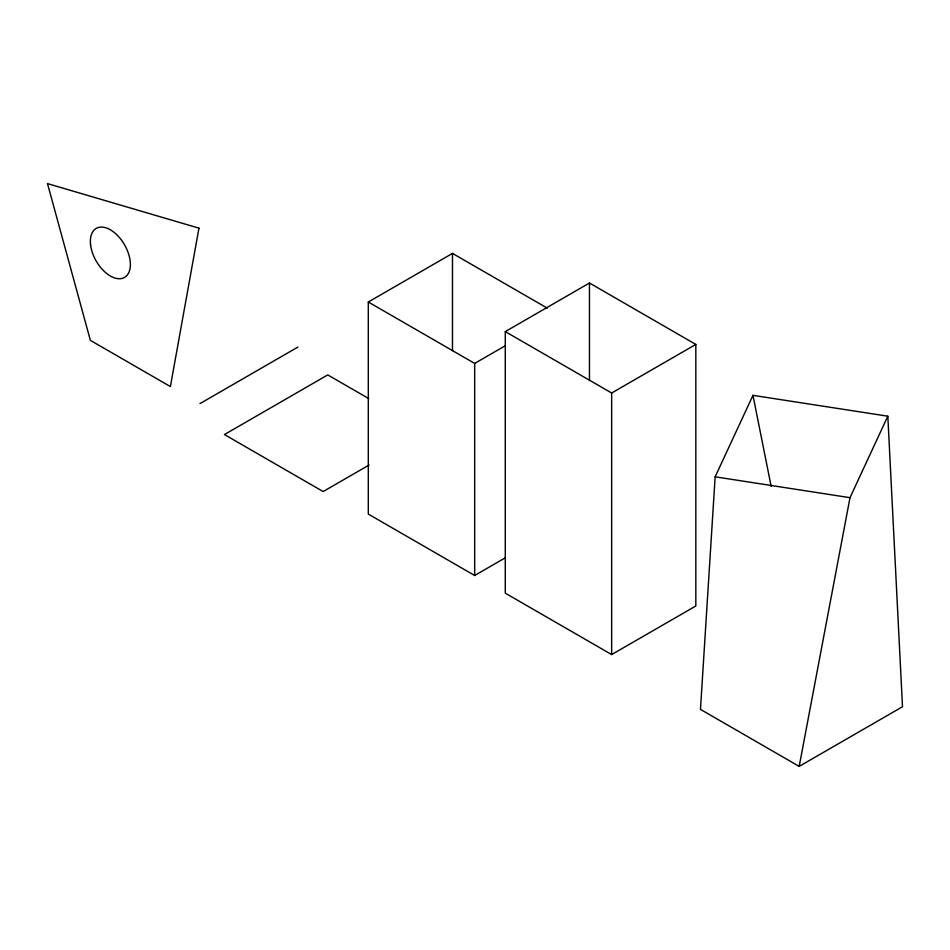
<?xml version="1.0" encoding="UTF-8"?>
<svg xmlns="http://www.w3.org/2000/svg" width="950" height="950" viewBox="0 0 950 950"><rect width="100%" height="100%" fill="white"/><g stroke="black" fill="none" stroke-linecap="round" stroke-linejoin="round"><path stroke-width="1.43" d="M715.148 476.817L700.471 709.389L799.188 766.389L902.5 706.741L887.822 416.195L752.97 395.343L715.148 476.817L850.001 497.681L887.822 416.195M799.188 766.389L850.001 497.681M505.281 557.816L474.679 575.498L368.303 514.081L368.303 302.005L452.485 253.401L547.319 308.156M199.951 403.631L297.896 347.071M505.281 331.609L589.463 283.005L695.828 344.423L695.828 605.981L611.658 654.574L505.281 593.168L505.281 331.609L611.658 393.015L695.828 344.423M368.303 302.005L474.679 363.423L505.281 345.741M369.063 465.037L323.154 491.554L224.438 434.554L327.75 374.906L368.766 398.596M752.97 395.343L771.163 486.4M611.658 393.015L611.658 654.574M589.463 283.005L589.463 380.534M474.679 363.423L474.679 575.498M452.485 253.401L452.485 350.609M198.966 228.166L170.382 386.555L90.369 340.361L47.5 183.611L198.966 228.166M90.618 245.148A28.286 16.328 60 0 0 122.978 278.124A28.286 16.328 60 0 0 117.515 235.458A28.286 16.328 60 0 0 90.618 245.148"/></g></svg>
